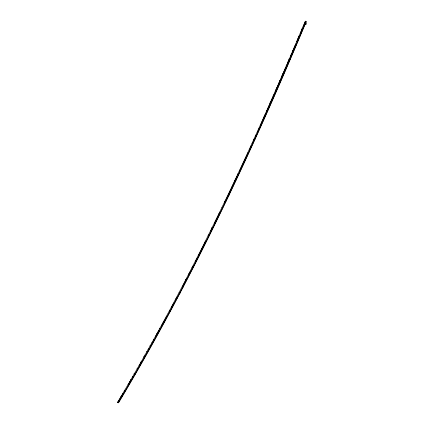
<?xml version="1.0" encoding="UTF-8"?>
<svg xmlns="http://www.w3.org/2000/svg" width="424" height="424" viewBox="0 0 424 424"><rect width="100%" height="100%" fill="white"/><g stroke="black" fill="none" stroke-linecap="round" stroke-linejoin="round"><path stroke-width="0.64" d="M137.159 368.917L137.169 368.244M146.863 351.936L146.879 351.263M150.112 345.486L150.101 346.159L150.366 345.682M156.567 334.605L156.578 333.932L157.378 334.101L157.368 334.774M157.638 334.298L157.649 333.624M159.811 328.155L159.8 328.828L160.065 328.351M166.277 316.601L166.266 317.274L166.537 316.797M169.499 311.497L169.51 310.824L170.316 310.993M120.967 397.06L120.983 396.376M130.677 380.18L130.693 379.496M134.715 374.721L134.731 374.042L133.931 373.873M134.986 374.254L135.002 373.576M305.99 24.279L305.847 22.61C251.289 153.016 191.139 281.345 118.561 402.8L117.761 402.63L117.745 402.005C190.44 280.359 250.653 151.813 305.296 21.2L306.101 21.37L305.99 24.279L305.19 24.11L305.094 22.997M278.913 83.252L279.533 81.8M280.534 79.474L279.798 81.185L279.75 80.634M281.027 78.329L282.946 73.204L283.746 73.373L283.794 73.93M283.237 73.188L285.675 67.511M286.921 64.612L286.184 66.33L286.136 65.778M287.414 63.473L289.332 58.348M290.355 56.625L291.818 53.223M293.302 49.767L292.571 51.468L292.523 50.917M293.79 48.633L295.258 45.225M295.761 44.043L295.501 44.658L296.302 44.827M296.742 41.769L298.644 36.671M299.45 35.468L298.957 36.612L298.909 36.061M300.187 33.756L302.635 28.058M303.118 26.935L305.047 22.44M118.561 402.8L118.545 402.175C191.245 280.529 251.453 151.983 306.101 21.37M252.301 143.847L253.022 142.21M253.499 141.118L254.707 138.372M255.195 137.259L256.419 134.477M258.152 130.534L259.377 127.746M260.617 124.91L260.352 125.515L260.304 124.963M261.104 123.803L262.329 121.02M262.816 119.907L263.548 118.238M264.083 117.029L265.678 113.394M266.208 112.18L267.009 110.367M267.502 109.244L268.238 107.564M268.731 106.44L269.961 103.636M270.475 102.47L272.871 97.017M274.63 93.004L273.136 96.412L273.093 95.845M275.123 91.881L276.554 87.964L277.36 88.134M276.867 87.922L278.701 83.735M225.6 200.727L228.011 195.591M229.352 192.74L230.953 189.327M232.288 186.481L234.695 181.361M237.101 176.241L234.965 180.794L234.938 180.189L235.739 180.359L235.765 180.963M238.171 173.962L237.906 174.529L237.88 173.93M239.507 171.116L241.113 167.703M241.648 166.563L244.054 161.443M247.526 154.044L244.59 160.304L244.563 159.705L245.364 159.874M249.667 149.492L250.467 147.785M201.214 250.261L198.803 255.158L198.787 254.532M202.02 248.628L201.75 249.174L201.739 248.549M202.29 248.082L204.967 242.645L204.951 242.019M205.237 242.099L205.773 241.012M210.781 230.842L211.359 229.67M214.528 223.225L218.901 214.353L218.885 213.728M219.166 213.813L219.971 212.18M224.259 203.478L225.314 200.674L226.119 200.844M171.683 307.596L172.743 304.898M173.013 305.026L174.492 302.169M176.845 297.616L177.433 296.482M182.998 285.728L185.903 280.116L185.898 279.469M186.2 279.543L186.788 278.398M189.125 273.883L190.604 271.031M193.545 265.344L192.083 268.175L192.077 267.528L192.878 267.698M195.893 260.813L197.361 257.972M148.024 349.869L148.617 348.809M151.85 343.032L152.444 341.972M155.597 336.338L156.244 335.183M156.891 334.027L158.83 330.561M161.549 325.701L162.737 323.581M163.68 321.896L164.327 320.74M164.973 319.585L165.943 317.852M117.761 402.63L118.026 402.164M118.683 401.03L120.639 397.627M121.895 395.449L121.232 396.594L122.038 396.763M122.552 394.299L123.214 393.154M128.037 384.764L128.695 383.619M129.357 382.475L130.014 381.324M132.262 377.418L132.924 376.274M139.072 365.583L139.734 364.433M141.367 361.603L140.392 363.289L140.402 362.615L141.208 362.785M302.906 28.8L302.105 28.631L302.148 29.182M301.84 29.245L302.641 29.415M278.685 83.109L279.49 83.279M276.289 88.568L277.095 88.738M270.963 102.693L270.162 102.523L270.21 103.074M269.897 103.127L270.697 103.297M254.983 139.088L254.177 138.918L254.22 139.485M253.912 139.523L254.718 139.692M252.047 143.768L252.847 143.937M244.293 160.272L245.099 160.442M231.732 187.016L232.532 187.185M231.462 187.583L232.267 187.752M212.053 227.603L212.853 227.773M211.783 228.144L212.588 228.313M208.433 234.944L209.239 235.113M208.968 235.659L208.168 235.49L208.184 236.115M195.565 260.781L196.37 260.951M195.3 261.301L196.1 261.47M192.342 267.009L193.148 267.178M176.23 298.151L177.036 298.321M176.766 298.835L175.965 298.666L175.971 299.312M171.667 306.971L172.467 307.14M169.78 310.341L170.581 310.511M163.314 321.901L164.114 322.07M163.044 322.378L163.85 322.547M153.61 339.232L154.416 339.401M153.345 339.709L154.145 339.878M144.722 355.116L145.522 355.286M143.911 356.526L144.711 356.695M143.641 356.992L144.446 357.162M140.673 362.149L141.473 362.319M124.486 390.287L125.292 390.456M124.221 390.753L125.022 390.923M117.745 402.005L118.545 402.175M292.258 51.532L292.306 52.083M290.133 58.517L290.18 59.069M289.868 59.132L289.915 59.683M283.481 73.988L283.529 74.545M263.77 117.082L263.813 117.633M273.358 95.241L273.401 95.808M266.701 110.404L266.744 110.971M257.373 131.636L257.416 132.203M250.976 146.047L251.003 146.651M250.711 146.614L250.738 147.218M247.77 152.873L247.796 153.477M241.351 166.531L241.378 167.136M235.474 180.926L235.5 181.53M229.352 194.616L229.326 194.017L228.52 193.847L228.547 194.446M229.055 194.584L229.082 195.188M305.296 21.2L305.312 21.825M225.049 201.22L225.065 201.845M222.102 207.203L222.112 207.829M216.489 221.052L216.473 220.427L215.668 220.257L215.684 220.883M216.203 220.973L216.219 221.598M211.921 227.874L211.931 228.499M199.338 255.868L199.322 255.243L198.522 255.073L198.538 255.698M188.855 273.756L188.86 274.402M185.633 279.983L185.638 280.63M183.481 285.866L183.486 286.513M183.216 287.027L183.21 286.38L182.41 286.211L182.415 286.857M180.258 292.094L180.264 292.74M179.993 293.254L179.988 292.608L179.188 292.438L179.193 293.085"/></g></svg>
